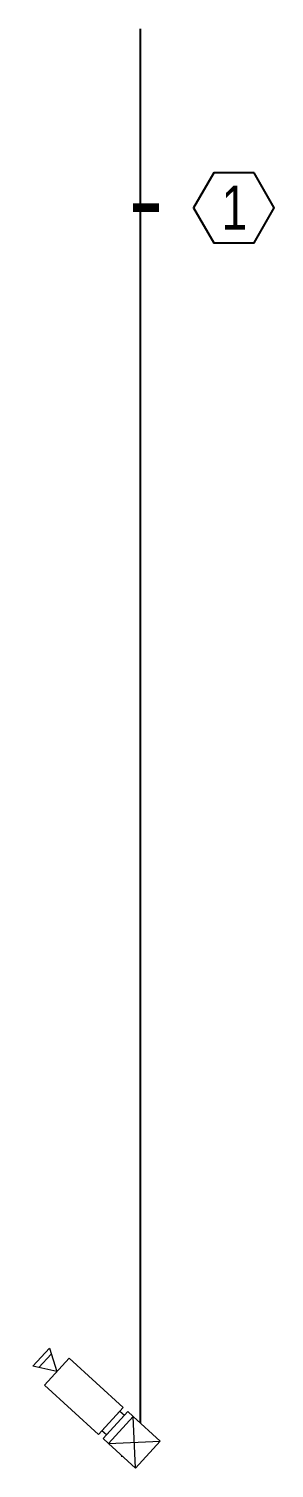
# Model space of a CAD drawing. Header units: millimetres. Extents: x 89860 to 502050, y -351975 to 882300.
# Drawn here: x 459101 to 461192, y 68830 to 81100 of the extents above; entities that cross this region are included whole.
import ezdxf
from ezdxf.enums import TextEntityAlignment as Align

# ---------------------------------------------------------------- set-up
doc = ezdxf.new("R2010")
doc.units = ezdxf.units.MM
doc.header["$LTSCALE"] = 150
doc.layers.add('-----16 CCTV', color=3, linetype='Continuous', lineweight=0)
for name, color, linetype in [('-----17 CCTV Cable', 4, 'Continuous'), ('-----29 Indicator', 1, 'Continuous'), ('-----30 Text', 2, 'Continuous')]:
    doc.layers.add(name, color=color, linetype=linetype)
doc.styles.add('ELEC', font='')
doc.styles.get('ELEC').set_extended_font_data('Dotum')

# ---------------------------------------------------------------- blocks, each defined once
blk = doc.blocks.new('Bullet Camera')
at = {"layer": '-----16 CCTV'}
blk.add_line((78, 1030), (-78, 1030), dxfattribs=at)
at = {"layer": '-----16 CCTV', "linetype": 'Continuous'}
for p, q in [((156, 156), (-156, -156)), ((156, -156), (-156, 156))]:
    blk.add_line(p, q, dxfattribs=at)
at = {"layer": '-----16 CCTV'}
for points in [[(0, 895), (104, 1075), (-104, 1075)], [(156, 895), (156, 271), (-156, 271), (-156, 895)], [(114, 218), (114, 271), (-114, 271), (-114, 218)], [(156, 156), (156, 218), (-156, 218), (-156, 156)], [(156, -156), (156, 156), (-156, 156), (-156, -156)]]:
    blk.add_lwpolyline(points, close=True, dxfattribs=at)

msp = doc.modelspace()

# ---------------------------------------------------------------- linework, layer by layer
at = {"layer": '-----17 CCTV Cable'}
for p, q in [((460050, 81100), (460050, 69216)), ((459895, 68935), (459895, 68927))]:
    msp.add_line(p, q, dxfattribs=at)
at = {"layer": '-----29 Indicator', "elevation": 0}
msp.add_lwpolyline([(461021, 79871), (460677, 79871), (460505, 79574), (460677, 79276), (461021, 79276), (461192, 79574), (461021, 79871)], close=True, dxfattribs=at)
msp.add_lwpolyline([(459989, 79574, 74.1, 74.1, 0), (460211, 79574, 0, 0, 0), (460505, 79574, 0, 0, 0)], format="xyseb", dxfattribs=at)

# ---------------------------------------------------------------- block references
at = {"layer": '-----16 CCTV', "color": 3, "xscale": -1, "rotation": 47.59831142976845}
msp.add_blockref('Bullet Camera', (460000, 69050), dxfattribs=at)

# ---------------------------------------------------------------- texts
at = {"layer": '-----30 Text', "transparency": 33554687, "style": 'ELEC', "width": 0.8}
msp.add_text('1', height=375, dxfattribs=at).set_placement((460853, 79574), align=Align.MIDDLE_CENTER)

doc.saveas('drawing.dxf')
